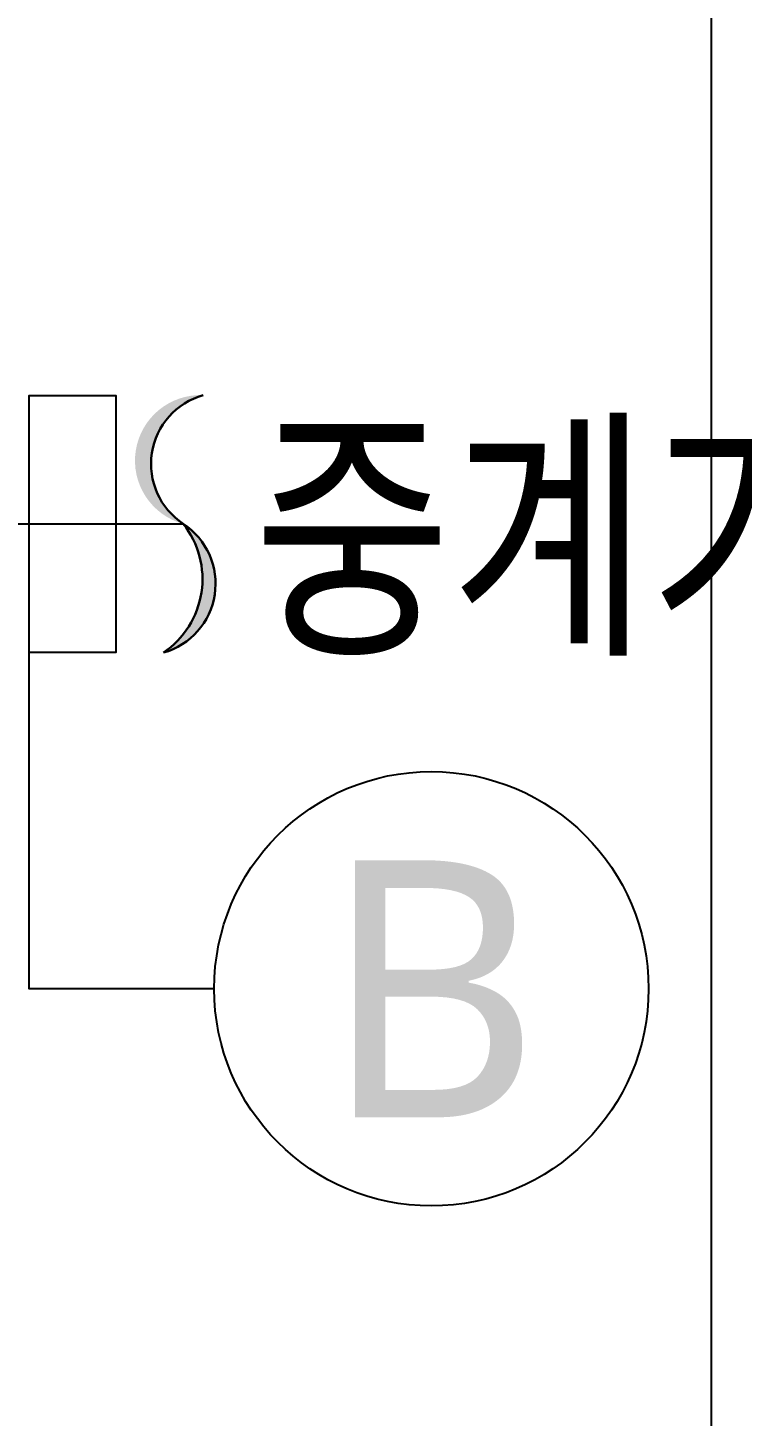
# Model space of a CAD drawing. Header units: millimetres. Extents: x 8533 to 164433, y 5768 to 115327.
# Drawn here: x 64184 to 65273, y 25712 to 27830 of the extents above; entities that cross this region are included whole.
import ezdxf
from ezdxf.enums import TextEntityAlignment as Align

# ---------------------------------------------------------------- set-up
doc = ezdxf.new("R2010")
doc.units = ezdxf.units.MM
doc.header["$LTSCALE"] = 250
doc.linetypes.add('HIDDENX2', pattern=[19.05, 12.7, -6.35])
for name, color, linetype in [('03_G_ENP_문자', 2, 'Continuous'), ('05_G-ENP_치수', 1, 'Continuous'), ('FTEXT', 2, 'Continuous'), ('p', 3, 'Continuous'), ('전실제연_인버터', 3, 'Continuous')]:
    doc.layers.add(name, color=color, linetype=linetype)
doc.layers.add('10_G-ENP_매립관', color=80, linetype='HIDDENX2', lineweight=30)
doc.styles.add('DM', font='')
doc.styles.add('G-ENP', font='')
doc.styles.get('DM').set_extended_font_data('Malgun Gothic')
doc.styles.get('G-ENP').set_extended_font_data('Malgun Gothic')

# ---------------------------------------------------------------- blocks, each defined once
blk = doc.blocks.new('G-ENP 물결')
at = {"layer": '10_G-ENP_매립관', "linetype": 'ByBlock'}
h = blk.add_hatch(color=256, dxfattribs=at)
h.paths.add_polyline_path([(61.5, -398.8, -0.641696), (0, 0, 0.892931)])
h.paths.add_polyline_path([(0, 0, 0.641696), (-61.5, 398.8, -0.435564)])
blk.add_lwpolyline([(-61.5, 398.8, -0.641696), (0, 0, 0.641696), (61.5, -398.8, 0.641696)], format="xyb", dxfattribs=at)
blk.add_arc((-216.2, 170.8), 275.5, 321.6941, 55.8389, dxfattribs=at)

msp = doc.modelspace()

# ---------------------------------------------------------------- linework, layer by layer
at = {"layer": '05_G-ENP_치수', "ltscale": 0.5, "elevation": 0}
msp.add_lwpolyline([(64468.3, 26364.4), (64186, 26364.4), (64186, 27269.4), (64318.3, 27269.4), (64318.3, 26877.4), (64186, 26877.4)], dxfattribs=at)
at = {"layer": '05_G-ENP_치수'}
msp.add_circle((64799.5, 26364.4), 331.2, dxfattribs=at)
at = {"layer": 'p', "color": 4, "linetype": 'Continuous'}
msp.add_line((65226.4, 15017.4), (65226.4, 47994.6), dxfattribs=at)
at = {"layer": '전실제연_인버터'}
msp.add_line((64066.3, 27073.4), (64421.2, 27073.4), dxfattribs=at)

# ---------------------------------------------------------------- block references
at = {"layer": '10_G-ENP_매립관', "linetype": 'ByBlock', "xscale": -0.4923664550667192, "yscale": 0.4923664550667192, "zscale": 0.4923664550667192, "rotation": 180}
msp.add_blockref('G-ENP 물결', (64421.2, 27073.4), dxfattribs=at)

# ---------------------------------------------------------------- texts
at = {"layer": '03_G_ENP_문자', "color": 0, "style": 'G-ENP'}
msp.add_text('B', height=392, dxfattribs=at).set_placement((64799.5, 26364.4), align=Align.MIDDLE)
at = {"layer": 'FTEXT', "style": 'DM', "width": 0.8}
msp.add_text('중계기 연결.', height=300, dxfattribs=at).set_placement((64528.3, 27054.4), align=Align.MIDDLE_LEFT)

doc.saveas('drawing.dxf')
